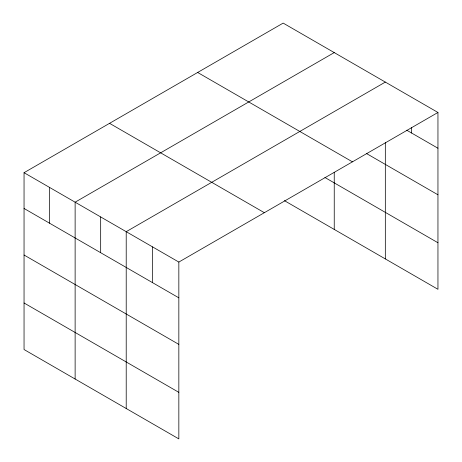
<?xml version="1.0" encoding="UTF-8"?>
<svg xmlns="http://www.w3.org/2000/svg" width="462" height="462" viewBox="0 0 462 462"><rect width="100%" height="100%" fill="white"/><g stroke="black" fill="none" stroke-linecap="round" stroke-linejoin="round"><path stroke-width="0.69" d="M24.047 172.696L178.84 262.07L178.84 438.9L24.047 349.532L24.047 172.696L283.16 23.1L437.953 112.468L437.953 289.304L284.407 200.652M334.24 52.593L75.127 202.189L75.127 379.025M385.325 82.086L126.213 231.681L126.213 408.512M178.84 262.07L437.953 112.468M406.745 130.215L437.953 148.238M366.637 153.615L437.953 194.791M197.649 72.465L352.448 161.839M324.896 177.477L437.953 242.752M109.552 123.331L264.351 212.699M24.047 208.466L178.84 297.834M24.047 255.018L178.84 344.386M24.047 302.98L178.84 392.348M411.636 127.321L411.636 133.044M385.325 142.539L385.325 258.916M334.24 172.291L334.24 229.423M152.524 246.875L152.524 282.64M100.67 216.938L100.67 252.702M49.59 187.445L49.59 223.21"/></g></svg>
